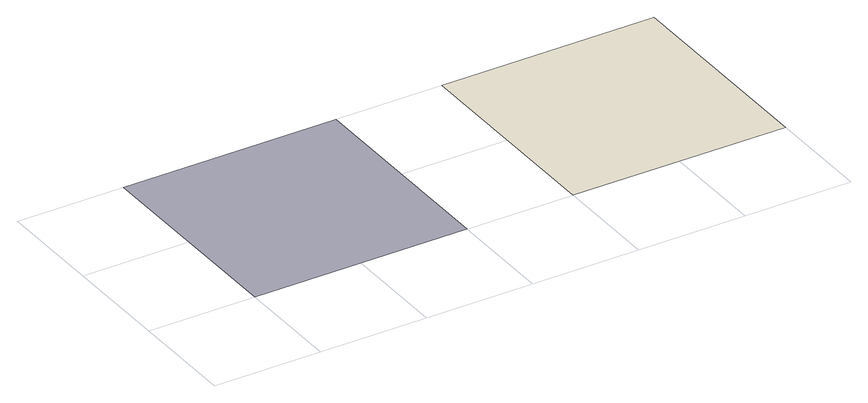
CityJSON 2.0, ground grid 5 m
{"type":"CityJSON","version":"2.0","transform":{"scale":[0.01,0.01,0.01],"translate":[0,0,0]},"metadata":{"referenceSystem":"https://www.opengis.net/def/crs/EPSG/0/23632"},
"CityObjects":{
"bridge1":{"type":"Bridge","geometry":[{"type":"MultiSurface","lod":"2","boundaries":[[[0,1,2,3]]]}]},
"building1":{"type":"Building","children":["building1-1"]},
"building1-1":{"type":"BuildingPart","parents":["building1"],"geometry":[{"type":"MultiSurface","lod":"2","boundaries":[[[4,5,6,7]]],"semantics":{"surfaces":[{"type":"WallSurface"}],"values":[0]}}]}
},
"vertices":[
[0,1000,0],[1000,1000,0],[1000,0,0],[0,0,0],
[1500,1000,0],[2500,1000,0],[2500,0,0],[1500,0,0]
]}
